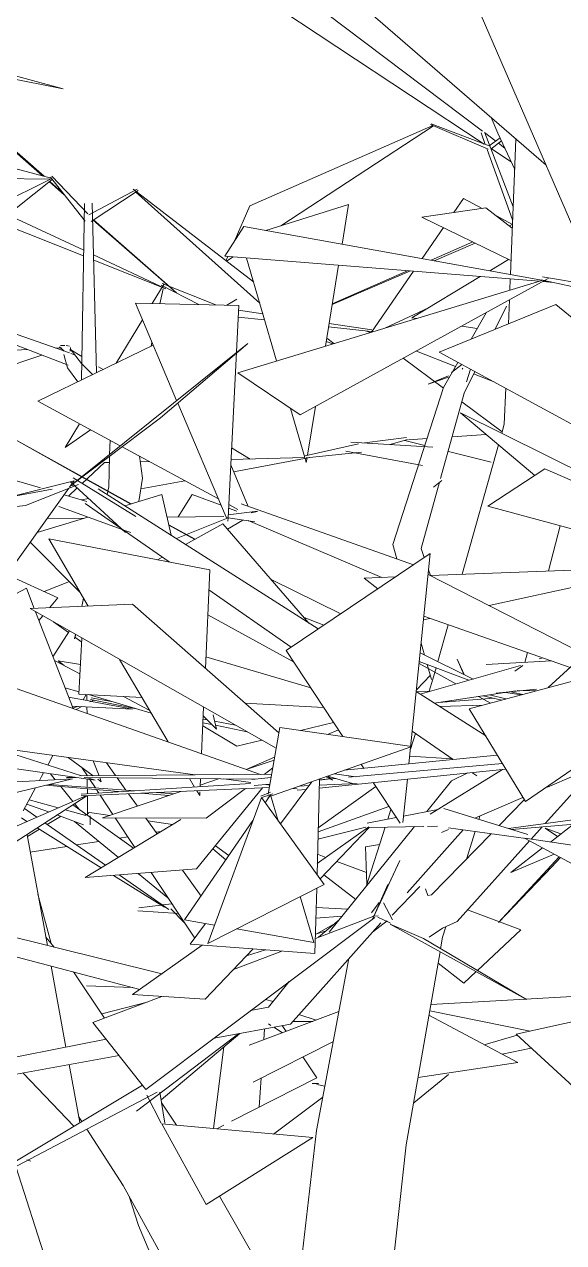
# Model space of a CAD drawing. Header units: millimetres. Extents: x 78096 to 288885, y -20632 to 149556.
# Drawn here: x 250680.3 to 250883.7, y 95481.7 to 95941.5 of the extents above; entities that cross this region are included whole.
import ezdxf

# ---------------------------------------------------------------- set-up
doc = ezdxf.new("R2010")
doc.units = ezdxf.units.MM
doc.layers.add('G-IMPT', color=8, linetype='Continuous', lineweight=9)
doc.layers.add('L-PLNT', color=71, linetype='Continuous', lineweight=9)

# ---------------------------------------------------------------- blocks, each defined once
blk = doc.blocks.new('ZZ-V - Tree Broadleaf 1 - 3dtree rotund SIMPLU-4826059-TOMH A-A')
at = {"layer": 'G-IMPT'}
for p, q in [((25085.01, 95971.18), (25180.61, 95888.27)), ((25200.73, 95841.8), (25154.51, 95948.59)), ((25059.43, 95853.94), (25066.63, 95865.19)), ((25066.63, 95865.19), (25179.67, 95844.79)), ((25059.43, 95853.94), (25178.16, 95844.52)), ((25179.21, 95846.15), (25199.31, 95842.88)), ((25064.33, 95810.01), (25179.01, 95844.78)), ((25087.84, 95794.05), (25181.42, 95845.51)), ((25178.73, 95845.03), (25251.38, 95829.44)), ((25179.44, 95844.42), (25183.46, 95844.1)), ((25180, 95844.73), (25183.46, 95844.1)), ((25184.24, 95835.7), (25140.29, 95817.76)), ((25184.24, 95835.7), (25271.21, 95764.89)), ((25068.08, 95821.06), (25003.13, 95768.79)), ((25035.24, 95792.98), (25068.08, 95821.06)), ((25277.95, 95742.95), (25140.29, 95817.76)), ((25064.33, 95810.01), (25087.84, 95794.05)), ((25035.24, 95792.98), (25001.92, 95767.82)), ((25176.34, 95771.23), (25148.4, 95794.82)), ((25148.4, 95794.82), (25213.19, 95762.67)), ((25004.32, 95771.32), (24978.69, 95785.73)), ((24978.69, 95785.73), (25024.16, 95760.51)), ((24946.71, 95779.2), (24989.87, 95766.53)), ((25180.2, 95773.75), (25158.63, 95759.66)), ((25180.2, 95773.75), (25215.21, 95758.36)), ((25002.59, 95769.2), (24977.61, 95762.96)), ((24984.26, 95759.92), (25004.3, 95767.87)), ((25000.91, 95766.86), (25002.59, 95769.2)), ((25001.26, 95768.87), (25021.98, 95749.72)), ((25002.61, 95767.57), (25001.32, 95767.33)), ((25002.19, 95770.34), (25025.87, 95755.79)), ((25004.32, 95771.32), (25023.97, 95760.45)), ((24994.38, 95766.05), (24923.83, 95753.05)), ((24969.57, 95723.02), (25000.59, 95766.4)), ((24998.8, 95763.9), (25007.43, 95761.37)), ((25011.68, 95766.23), (25094.62, 95713.29)), ((25021.78, 95759.78), (25035.66, 95764.02)), ((25035.66, 95764.02), (25039.24, 95748.64)), ((24984.26, 95759.92), (24923.83, 95753.05)), ((24996.81, 95759.47), (25020.74, 95750.86)), ((25006.75, 95760.6), (25038.4, 95738.59)), ((25214.9, 95744.38), (25158.63, 95759.66)), ((24988.61, 95749.65), (25007.8, 95755.51)), ((25021.74, 95750.5), (25024.06, 95749.66)), ((25038.31, 95752.66), (25048.21, 95747.17)), ((25038.35, 95752.49), (25048.08, 95747.1)), ((25044.62, 95745.2), (25058.73, 95752.94)), ((25058.73, 95752.94), (25091.15, 95715.5)), ((24986.06, 95746.09), (25004.81, 95727.23)), ((25053.77, 95735.65), (24993.03, 95747.26)), ((24993.03, 95747.26), (25007.91, 95721.94)), ((25034.07, 95739.41), (25035.82, 95740.37)), ((25136.89, 95741.72), (25082.56, 95705.17)), ((25136.89, 95741.72), (25128.88, 95662.39)), ((25053.77, 95735.65), (25052.1, 95698.44)), ((25136.95, 95733.46), (25227.43, 95736.96)), ((25159.1, 95722.13), (25225.39, 95736.52)), ((25181.39, 95691.18), (25233.34, 95738.98)), ((25103.15, 95719.02), (25076.91, 95731.95)), ((25112.05, 95732.49), (25123.85, 95732.95)), ((25117.2, 95728.48), (25112.05, 95732.49)), ((25136.1, 95733.9), (25195.03, 95703.73)), ((24942.84, 95706.68), (24984.6, 95728.7)), ((24987.56, 95721.04), (24984.6, 95728.7)), ((25053.43, 95728.13), (25084.52, 95706.49)), ((24986, 95720.97), (25024.59, 95722.68)), ((25024.59, 95722.68), (25079.79, 95674.05)), ((24986, 95720.97), (25078.8, 95668.27)), ((25002.19, 95683.26), (24988.04, 95719.81)), ((25053.01, 95718.63), (25085.4, 95700.85)), ((25089.34, 95717.59), (25096.8, 95714.75)), ((25134.37, 95716.76), (25136.78, 95717.28)), ((25134.5, 95718.08), (25189.64, 95698.77)), ((25266.96, 95714.11), (25151.66, 95683.21)), ((25172.8, 95648.14), (25268.4, 95714.1)), ((24923.91, 95710.78), (25072.87, 95658.42)), ((25005.51, 95709.89), (25004.41, 95688.71)), ((25103.99, 95672.68), (25082.56, 95705.17)), ((25153.12, 95694.42), (25133.11, 95704.27)), ((24995.17, 95701.4), (25004.81, 95696.37)), ((24998.81, 95699.49), (24996.58, 95701.23)), ((24996.58, 95701.23), (25004.99, 95699.93)), ((25019.75, 95701.8), (25038.06, 95670.65)), ((25052.3, 95702.8), (25091.86, 95691.06)), ((25132.7, 95700.26), (25146.59, 95692.57)), ((25132.71, 95700.29), (25146.62, 95692.57)), ((25132.78, 95701.05), (25151.44, 95693.94)), ((25133.07, 95688.74), (25170.98, 95699.47)), ((25158.02, 95699.84), (25182.6, 95701.23)), ((25168.88, 95697.37), (25171.81, 95699.52)), ((25177.95, 95702.04), (25179.29, 95702.39)), ((24999.14, 95691.14), (25004.45, 95689.56)), ((25131.64, 95689.66), (25157.86, 95672.92)), ((25131.8, 95689.55), (25136.86, 95689.81)), ((25138.41, 95685.34), (25169.21, 95689.96)), ((25161.77, 95689.05), (25177.03, 95690.6)), ((25165.31, 95689.37), (25171.29, 95688.47)), ((25171.9, 95688.63), (25167.34, 95689.62)), ((25169.71, 95690.03), (25176.77, 95689.94)), ((25008.96, 95686), (25000.52, 95687.57)), ((25004.41, 95688.71), (25028.21, 95687.42)), ((25007.98, 95688.52), (25031.68, 95681.5)), ((25008.58, 95685.85), (25010.16, 95686.46)), ((25008.83, 95686.73), (25026.16, 95683.14)), ((25009.02, 95687.34), (25017.28, 95685.77)), ((25024.68, 95683.08), (25009.2, 95685.96)), ((25021.23, 95687.8), (25030.97, 95682.72)), ((25067.01, 95685.31), (25096.72, 95683.7)), ((25140.04, 95685.58), (25160.98, 95687.17)), ((25155.12, 95687.84), (25159.64, 95685.35)), ((25155.14, 95687.85), (25159.64, 95685.35)), ((25163.91, 95686.49), (25156.92, 95688.11)), ((25159.24, 95688.46), (25165.47, 95686.91)), ((24882.61, 95680.96), (25048.25, 95658.22)), ((25001.84, 95684.16), (25024.68, 95683.08)), ((25002.14, 95683.4), (25003.89, 95684.07)), ((25005.55, 95683.99), (25003.32, 95682.87)), ((25051.45, 95683.8), (25050.66, 95666.22)), ((25051.3, 95680.46), (25056.27, 95675.46)), ((25054.99, 95680.96), (25056.27, 95675.46)), ((25140.51, 95684), (25156.7, 95684.56)), ((25172.8, 95648.14), (25151.66, 95683.21)), ((25051.13, 95676.7), (25064.02, 95669.03)), ((25051.19, 95677.94), (25054.48, 95677.25)), ((25051.25, 95679.29), (25052.74, 95679.01)), ((25055.57, 95678.47), (25063.5, 95676.96)), ((25055.97, 95676.94), (25067.88, 95674.47)), ((25075.83, 95651.02), (25080.15, 95676.1)), ((25129.94, 95668.96), (25080.15, 95676.1)), ((25087.99, 95674.98), (25100.43, 95678.06)), ((24902.32, 95671.74), (25010.55, 95656.22)), ((25064.02, 95669.03), (25073.38, 95671.35)), ((25102.27, 95675.28), (25098.18, 95673.51)), ((25130.13, 95674.76), (25145.54, 95664.04)), ((24970.96, 95668.83), (25005.33, 95657.89)), ((25129.94, 95668.96), (25075.61, 95649.77)), ((25000.34, 95664.8), (25009.78, 95657.92)), ((25012, 95657.94), (25009.84, 95663.5)), ((25078.22, 95664.94), (25067.47, 95660.31)), ((25067.55, 95660.29), (25078.03, 95663.83)), ((25104.47, 95659.97), (25162.21, 95665.7)), ((25106.15, 95657.35), (25164.12, 95662.54)), ((25111.89, 95660.7), (25110.88, 95662.23)), ((25129.18, 95665.35), (25145.21, 95664.28)), ((24999.69, 95657.31), (25003.21, 95657.27)), ((25004.75, 95657.88), (25077.11, 95658.45)), ((25006.39, 95657.24), (25070.74, 95656.62)), ((25007.38, 95657.23), (25010.55, 95656.22)), ((25012.87, 95655.67), (25012.29, 95657.19)), ((25069.63, 95656.51), (25076.9, 95657.23)), ((25074.31, 95658.43), (25077.52, 95660.84)), ((25165.39, 95660.43), (25095.06, 95653.26)), ((25097.66, 95657.56), (25100.08, 95656.19)), ((25098.27, 95657.78), (25100.08, 95656.19)), ((25098.33, 95657.8), (25107.55, 95654.99)), ((25108.92, 95657.52), (25100.87, 95658.69)), ((25136.95, 95643.4), (25164.14, 95660.3)), ((25151.11, 95658.97), (25144.96, 95655.94)), ((25152.61, 95659.13), (25154.48, 95657.83)), ((25320.47, 95658.7), (25166.47, 95638.01)), ((25181.14, 95653.61), (25191.1, 95657.88)), ((24887.33, 95628.97), (25001.99, 95656.76)), ((24899.43, 95651.16), (25001.99, 95656.76)), ((25076.25, 95653.5), (25005.23, 95650.29)), ((25005.27, 95650.91), (25069.15, 95654.99)), ((25011.49, 95656.68), (25012.87, 95655.67)), ((25046.17, 95656.86), (25048.06, 95653.64)), ((25048.81, 95622.75), (25073.68, 95653.39)), ((25050.24, 95656.82), (25050.11, 95653.77)), ((25050.13, 95654.41), (25057.06, 95656.75)), ((25052.36, 95641.94), (25067.21, 95653.09)), ((25059.13, 95656.73), (25069.26, 95655.34)), ((25070.57, 95654.17), (25076.46, 95654.7)), ((25074.91, 95654.56), (25076.4, 95654.36)), ((25092.3, 95655.67), (25080.41, 95639.77)), ((25085.18, 95653.15), (25086.76, 95652.94)), ((25090.13, 95652.76), (25086.68, 95652.41)), ((25091.18, 95654.17), (25087.61, 95654.01)), ((25094.22, 95620.62), (25095.15, 95656.67)), ((25109.36, 95654.99), (25095.09, 95654.35)), ((25095.14, 95656.37), (25099.13, 95656.73)), ((25099.15, 95656.71), (25095.14, 95656.25)), ((25099.43, 95656.75), (25101.23, 95656.91)), ((25125.52, 95640.02), (25115.42, 95655.34)), ((25128.31, 95656.65), (25126.65, 95640.27)), ((25144.96, 95655.94), (25135.6, 95644.37)), ((24904.74, 95583.92), (25007.34, 95650.39)), ((25007.07, 95650.37), (24906.69, 95606.67)), ((25013.26, 95641.97), (25042.83, 95651.95)), ((25048.87, 95652.27), (25049.96, 95650.42)), ((25050.02, 95651.9), (25049.96, 95650.42)), ((25073.22, 95649.74), (25053.09, 95594.66)), ((25076.63, 95651.7), (25073.09, 95650.22)), ((25096.91, 95616.89), (25073.22, 95649.74)), ((25073.4, 95649.7), (25077.53, 95651.03)), ((25076.71, 95650.75), (25074.65, 95647.75)), ((25079.58, 95640.92), (25076.71, 95650.75)), ((25153.78, 95641.89), (25171.89, 95649.65)), ((25126.9, 95642.68), (25139.82, 95645.18)), ((25173.79, 95635.77), (25141.99, 95645.5)), ((25167.59, 95637.67), (25289.69, 95647.85)), ((25042.83, 95641.35), (25006.73, 95619.49)), ((25013.26, 95641.97), (25052.36, 95641.94)), ((25070.03, 95641.02), (25044.27, 95603.48)), ((25131.05, 95638.73), (25098.83, 95598.88)), ((25113.17, 95640.01), (25124.13, 95642.14)), ((25113.95, 95638.43), (25134.56, 95638.79)), ((25135.93, 95638.82), (25139.7, 95638.88)), ((25190.9, 95639.61), (25182.22, 95632.9)), ((24992.51, 95593.86), (24984.88, 95635.65)), ((25113.76, 95638.62), (25094.33, 95624.82)), ((25095.39, 95619), (25113.95, 95638.43)), ((25149.34, 95637.45), (25128.24, 95613.7)), ((25141.16, 95636.49), (25143.75, 95637.59)), ((25172.93, 95634.17), (25143.75, 95638.22)), ((25203.92, 95629.77), (25172.58, 95634.3)), ((25235.08, 95600.63), (25172.77, 95634.19)), ((25184.95, 95635.01), (25180.32, 95638.14)), ((25180.32, 95638.14), (25186.23, 95636)), ((25179.32, 95630.66), (25167.28, 95621.36)), ((25125.5, 95625.87), (25115.22, 95604.01)), ((25117.35, 95608.59), (25125.5, 95625.87)), ((25162.69, 95602.52), (25185.53, 95627.32)), ((25183.7, 95628.3), (25167.28, 95621.36)), ((25186, 95627.07), (25182.81, 95623.55)), ((25048.81, 95622.75), (25006.73, 95619.49)), ((25162.69, 95602.52), (25182.81, 95623.55)), ((25096.91, 95616.89), (25053.09, 95594.66)), ((25115.22, 95604.01), (25120.93, 95616.82)), ((25122.61, 95605.29), (25132.94, 95616.09)), ((25092.97, 95595.04), (25087.92, 95612.33)), ((25093.45, 95590.82), (25094.09, 95615.46)), ((24940.11, 95606.84), (25035.66, 95583.17)), ((25114.76, 95606.14), (25117.61, 95610.07)), ((25122.73, 95603.5), (25119.31, 95610)), ((24932.89, 95602.16), (25027.39, 95577.3)), ((25029.67, 95539.55), (25115.98, 95604.47)), ((25055.6, 95601.52), (25044.27, 95603.48)), ((25052.22, 95602.1), (25046.41, 95594.34)), ((25118.24, 95602.45), (25084.25, 95564.21)), ((25093.6, 95596.52), (25115.64, 95604.86)), ((25094.83, 95596.98), (25102.56, 95603.5)), ((25115.09, 95598.91), (25120.69, 95603.16)), ((25115.43, 95604.96), (25117.29, 95605.07)), ((25121.88, 95602.34), (25117.16, 95604.6)), ((25134.34, 95596.45), (25121.75, 95601.95)), ((25173.23, 95573.5), (25121.75, 95601.95)), ((25092.97, 95595.04), (25063.8, 95600.1)), ((25093.64, 95598.15), (25097.75, 95599.44)), ((25050.92, 95594.01), (25024.67, 95575.37)), ((25093.45, 95590.82), (25046.41, 95594.34)), ((25134.34, 95596.45), (25173.23, 95573.5)), ((25052.03, 95573.63), (25070.13, 95592.57)), ((25062.74, 95584.83), (25081.01, 95591.75)), ((25067.64, 95589.96), (25074.8, 95592.21)), ((24999.52, 95555.49), (24993.93, 95586.1)), ((25169.3, 95560.36), (25276.94, 95584.21)), ((25083.73, 95580.22), (25075.97, 95570.62)), ((25009.71, 95564.76), (25035.73, 95574.61)), ((25052.03, 95573.63), (25024.67, 95575.37)), ((25075.97, 95570.62), (25069.19, 95569.27)), ((25074.78, 95573.48), (25077.7, 95572.76)), ((25009.71, 95564.76), (25029.67, 95539.55)), ((25026.15, 95531.34), (25064.69, 95560.62)), ((25035.45, 95535.57), (25065.14, 95560.7)), ((25084.25, 95564.21), (25055.42, 95558.92)), ((25075.87, 95564.26), (25076.79, 95563.62)), ((25014.67, 95558.49), (24881.76, 95532.19)), ((25169.3, 95560.36), (25197.07, 95534.82)), ((25019.54, 95552.35), (24899.45, 95530.34)), ((25004.73, 95527.01), (25000.73, 95548.9)), ((24983.35, 95545.71), (25002.55, 95525.7)), ((24971.31, 95506.94), (25028.37, 95541.2)), ((24972.03, 95505.91), (25033.87, 95538.45)), ((25036.83, 95526.82), (25034.99, 95538.48)), ((25035.5, 95526.82), (25030.08, 95537.37)), ((25092.7, 95521.35), (25035.69, 95526.55)), ((25052.38, 95496.06), (25035.69, 95526.55)), ((25092.7, 95521.35), (25052.38, 95496.06)), ((24984.82, 95512.99), (24986.24, 95512.51))]:
    blk.add_line(p, q, dxfattribs=at)
blk = doc.blocks.new('ZZ-V - Tree Broadleaf 2 - 3dtree rotund SIMPLU-4826109-TOMH A-A')
at = {"layer": 'G-IMPT'}
for p, q in [((25062.81, 95958.78), (25157.31, 95896.29)), ((25086.56, 95954.09), (25156.68, 95901.14)), ((24998.5, 95917.15), (24910.48, 95941.03)), ((24976.96, 95921.42), (24998.5, 95917.15)), ((24965.8, 95906.04), (24990.72, 95884.28)), ((25162.48, 95900.44), (25159.86, 95906.27)), ((24991.26, 95884.13), (24967.31, 95905.21)), ((25137.91, 95903.33), (25068.86, 95872.99)), ((25080.58, 95865.46), (25138.16, 95903.23)), ((25137.07, 95903.7), (25158.79, 95894.37)), ((25137.22, 95903.95), (25159.17, 95895.58)), ((25156.1, 95900.57), (25157.7, 95896.14)), ((25157.36, 95900.62), (25161.66, 95897.37)), ((25157.46, 95900.55), (25168.21, 95872.6)), ((25163.34, 95898.58), (25159.17, 95895.58)), ((25163.82, 95897.52), (25159.82, 95894.38)), ((25162.48, 95900.44), (25168.79, 95886.75)), ((25162.67, 95896.61), (25165.08, 95894.79)), ((25167.16, 95847.05), (25169.25, 95898.12)), ((24953.1, 95894.24), (24994, 95883.41)), ((25158.38, 95894.28), (25168.01, 95867.69)), ((25159.99, 95894.52), (25167.49, 95889.56)), ((24936.65, 95883.8), (24993.71, 95882.98)), ((24936.93, 95855.14), (24993.71, 95882.98)), ((24994.37, 95882.89), (24956.98, 95853.19)), ((24993.65, 95883.8), (25006.72, 95867.16)), ((24994.16, 95884.21), (25007.84, 95869.92)), ((24993.29, 95882.03), (24998.87, 95877.16)), ((24998.16, 95878.07), (24993.48, 95882.18)), ((25026.33, 95879.28), (25008.17, 95869.57)), ((25026.73, 95878.78), (25008.98, 95867.04)), ((25024.83, 95879.21), (25070.27, 95844.25)), ((25072.6, 95836.28), (25025.81, 95878.32)), ((25006.55, 95873.89), (25005.34, 95807.23)), ((25009.46, 95874), (25011.09, 95810.03)), ((25074.95, 95863.69), (25106.13, 95873.47)), ((25103.68, 95858.51), (25106.13, 95873.47)), ((25149.45, 95875.73), (25145.83, 95870.47)), ((25149.45, 95875.73), (25156.52, 95871.99)), ((24977.64, 95869.6), (25006.23, 95856.22)), ((25062.95, 95859.44), (25068.86, 95872.99)), ((25133.7, 95868.75), (25157.9, 95872.18)), ((25133.7, 95868.75), (25167.38, 95852.36)), ((25167.88, 95864.59), (25157.9, 95872.18)), ((25161.88, 95869.15), (25167.89, 95865.97)), ((24974.12, 95866.8), (25006.19, 95854.05)), ((25009.82, 95867.59), (25041.27, 95840.12)), ((25039.81, 95841.42), (25009.96, 95867.68)), ((25141.9, 95864.76), (25133.84, 95853.06)), ((25167.94, 95865.99), (25166.73, 95865.46)), ((25152.96, 95859.37), (25137.28, 95852.44)), ((25153.93, 95858.9), (25138.42, 95852.24)), ((25009.96, 95854.47), (25037.23, 95841.71)), ((25010.01, 95852.53), (25037.23, 95841.71)), ((25059.83, 95852.28), (25060.52, 95853.85)), ((25060.13, 95852.05), (25062.62, 95853.68)), ((25067.63, 95853.29), (25078.98, 95814.46)), ((25097.38, 95820.03), (25102.38, 95850.53)), ((25159.34, 95848.46), (25166.5, 95852.78)), ((25129.45, 95848.39), (25099.95, 95835.71)), ((25128.31, 95848.48), (25099.99, 95835.96)), ((25130.56, 95848.3), (25114.72, 95825.29)), ((25129.98, 95830.73), (25155.76, 95846.3)), ((25032.02, 95836.1), (25036.52, 95843.56)), ((25034.97, 95836.04), (25036.13, 95841.66)), ((25035.4, 95843.05), (25049.64, 95835.73)), ((25035.81, 95843.69), (25056.02, 95835.6)), ((25166.92, 95841.12), (25167.1, 95845.4)), ((25064.01, 95837.8), (25060.26, 95835.51)), ((25166.4, 95828.42), (25166.77, 95837.46)), ((24941.92, 95835.36), (25000.37, 95812.81)), ((25025.7, 95836.23), (25064.7, 95835.42)), ((25025.7, 95836.23), (25041.28, 95799.49)), ((25064.7, 95835.42), (25060.66, 95755.27)), ((25073.79, 95832.21), (25064.6, 95833.56)), ((25119.82, 95826.84), (25136.21, 95834.49)), ((25152.36, 95822.69), (25158.05, 95832.66)), ((25161.47, 95826.4), (25165.69, 95835.11)), ((24965.28, 95829.92), (25000.86, 95817.47)), ((25018.45, 95813.61), (25028.34, 95830)), ((25074.47, 95829.9), (25064.47, 95830.99)), ((25114.59, 95825.51), (25098.57, 95827.26)), ((25114.84, 95826.15), (25098.77, 95828.52)), ((25131.72, 95830.45), (25129.98, 95830.73)), ((25154.63, 95826.67), (25148.88, 95827.62)), ((25097.87, 95823.01), (25100.51, 95820.98)), ((25114.23, 95825.14), (25112.93, 95825.66)), ((24984.95, 95818.76), (24942.46, 95816.56)), ((24988.92, 95799.23), (25032.41, 95820.4)), ((24997.99, 95819.44), (24995.6, 95819.31)), ((24997.08, 95819.74), (24998.82, 95818.18)), ((24997.41, 95820.27), (24999.07, 95820.25)), ((25000.89, 95819.98), (24999.64, 95820.23)), ((25005.34, 95813.51), (25001.09, 95819.05)), ((25001.26, 95819.46), (25001.13, 95818.09)), ((25005.5, 95816.14), (25001.41, 95818.63)), ((25031.68, 95820.05), (25031.97, 95821.45)), ((25097.67, 95821.82), (25100.23, 95820.9)), ((25146.43, 95812.29), (25131.7, 95818.17)), ((24952.53, 95804.05), (24990.48, 95816.63)), ((25000.06, 95811.79), (24998.78, 95816.86)), ((25001.37, 95817.29), (25002.8, 95816.79)), ((25009.59, 95809.3), (25005.34, 95813.51)), ((25141.88, 95804.19), (25126.72, 95815.43)), ((25141.97, 95804.46), (25147.36, 95813.92)), ((25004.03, 95806.59), (25000.06, 95811.79)), ((25013.55, 95811.22), (25011.84, 95812.27)), ((25136.18, 95805.62), (25143.75, 95808.82)), ((25148.78, 95813.14), (25144.92, 95810.11)), ((25149.27, 95811.74), (25149.02, 95811.28)), ((25149.77, 95802.26), (25153.74, 95810.45)), ((25152.15, 95811.32), (25150.6, 95806.55)), ((25161.23, 95806.38), (25153.3, 95809.54)), ((25122.78, 95745.2), (25141.97, 95804.46)), ((25143.75, 95808.3), (25136.18, 95805.62)), ((25140.81, 95770.07), (25149.77, 95802.26)), ((25164.85, 95790.56), (25165.41, 95804.11)), ((24988.92, 95799.23), (25020.03, 95782.39)), ((25041.7, 95798.5), (25059.93, 95755.5)), ((25084.24, 95796.5), (25089.66, 95777.95)), ((25090.63, 95778.83), (25093.65, 95797.25)), ((25164.06, 95787.73), (25148.87, 95799)), ((24999.25, 95781.8), (25004.64, 95790.73)), ((25163.89, 95787.13), (25164.85, 95790.56)), ((25008.73, 95788.51), (24999.25, 95781.8)), ((25158, 95786.71), (25145.2, 95785.81)), ((25016.01, 95779.15), (25016.16, 95784.49)), ((25020.72, 95782.02), (25057.01, 95762.38)), ((25068.95, 95777.43), (25061.99, 95781.68)), ((25089.79, 95778.64), (25109.82, 95783.19)), ((25107.02, 95783.78), (25137.89, 95781.91)), ((25127.93, 95785.54), (25112.07, 95783.48)), ((25128.37, 95784.76), (25121.85, 95782.88)), ((25134.87, 95782.53), (25127.28, 95784.45)), ((25135.71, 95785.15), (25128.78, 95784.66)), ((25149.01, 95733.93), (25162.67, 95782.77)), ((25015.67, 95766.99), (25015.99, 95778.44)), ((25028.42, 95770.2), (25027.31, 95778.45)), ((25061.77, 95777.25), (25089.64, 95777.95)), ((25062.77, 95772.66), (25091.55, 95778)), ((25089.74, 95777.66), (25090.19, 95776.14)), ((25090.08, 95777.86), (25111.03, 95779.98)), ((25090.19, 95776.14), (25090.49, 95777.95)), ((25105.03, 95780.35), (25134, 95774.93)), ((25159.9, 95776.2), (25143.75, 95780.28)), ((25014.07, 95776.06), (25005.63, 95768.23)), ((25014.07, 95776.06), (25015.92, 95776.11)), ((25027.59, 95776.4), (25030.95, 95776.48)), ((25068.3, 95759.51), (25061.67, 95775.27)), ((25027.03, 95761.38), (25028.42, 95770.2)), ((25027.79, 95766.17), (25044.34, 95769.24)), ((25133.48, 95743.72), (25140.41, 95768.64)), ((25141.24, 95769.3), (25138.19, 95766.87)), ((25003.8, 95766.53), (25000.45, 95763.42)), ((25015.01, 95764.1), (25015.67, 95766.99)), ((25041.86, 95755.56), (25047.1, 95764.01)), ((25058.03, 95759.97), (25047.1, 95764.01)), ((25005.29, 95762), (25008.13, 95762.52)), ((25064.02, 95757.76), (25060.85, 95758.93)), ((25060.92, 95760.27), (25064.38, 95758.39)), ((25065.59, 95760.47), (25130.62, 95737.51)), ((24992.41, 95754.97), (25006.57, 95755.14)), ((25037.64, 95755.51), (25059.08, 95755.76)), ((25041.16, 95747.41), (25060.71, 95755.25)), ((25059.93, 95755.33), (25070.72, 95753.69)), ((25060.45, 95750.95), (25066.2, 95754.38)), ((25060.66, 95755.23), (25060.6, 95753.92)), ((25060.72, 95756.38), (25071.78, 95757.71)), ((25068.3, 95754.24), (25118.69, 95732.75)), ((25069.38, 95757.09), (25071.77, 95757.69)), ((25181.5, 95735.18), (25185.9, 95752.25)), ((25124.36, 95739.72), (25122.78, 95745.2)), ((25134.68, 95740.24), (25133.48, 95743.72)), ((25137.02, 95733.46), (25136.27, 95735.63)), ((24996.44, 95725.11), (24977.28, 95733.81)), ((24991.35, 95727.42), (25000.83, 95731.23)), ((24996.44, 95725.11), (24993.32, 95721.29)), ((25005.47, 95721.83), (25006.16, 95724.92)), ((24990.81, 95718.23), (24989.34, 95716.44)), ((24994.62, 95702.82), (25000.82, 95712.55)), ((24994.78, 95715.98), (25000.44, 95711.96)), ((25139.79, 95700.98), (25143.68, 95714.87)), ((25002.71, 95709.62), (25003.08, 95711.27)), ((25003.21, 95711.19), (25002.71, 95709.62)), ((25002.74, 95710.33), (25005.16, 95708.61)), ((25134.78, 95703.45), (25133.48, 95707.97)), ((25172.6, 95700.67), (25173.56, 95704.4)), ((25137.42, 95694.27), (25135.8, 95699.9)), ((25137.93, 95694.33), (25139.14, 95698.63)), ((25147.11, 95701.89), (25149.6, 95696.15)), ((25147.11, 95701.89), (25149.74, 95696.08)), ((25136.97, 95695.83), (25131.71, 95690.38)), ((25136.47, 95689.79), (25137.93, 95694.33)), ((25006.01, 95686.55), (25007.11, 95688.56)), ((25007.44, 95688.55), (25007.45, 95686.28)), ((25007.46, 95683.9), (25007.47, 95681.41)), ((25129.45, 95667.98), (25131.36, 95673.91)), ((24992.65, 95661.93), (24994.63, 95665.58)), ((25014.84, 95662.81), (25018.26, 95657.99)), ((24989.49, 95656.08), (24990.33, 95657.66)), ((24990.33, 95657.66), (24991.07, 95659.02)), ((24993.69, 95658.64), (24995.49, 95656.4)), ((25005.55, 95661), (25007.6, 95657.9)), ((25018.87, 95657.12), (25022.17, 95652.46)), ((24983.45, 95644.67), (24988.07, 95653.38)), ((24991.94, 95654.32), (25020.72, 95651.9)), ((25025.5, 95652.2), (24993.3, 95654.65)), ((24997.54, 95653.85), (25002.08, 95648.2)), ((25007.58, 95656.65), (25007.59, 95653.56)), ((25007.6, 95653), (25007.61, 95651.06)), ((25008.52, 95656.51), (25010.62, 95653.34)), ((25011.03, 95652.72), (25011.94, 95651.34)), ((25116.44, 95653.8), (25094.67, 95638.27)), ((24985.65, 95648.82), (24996.6, 95645.82)), ((25007.61, 95650.4), (25007.64, 95643.02)), ((25012.41, 95650.62), (25017.24, 95643.31)), ((25023.13, 95651.1), (25026.45, 95646.42)), ((25027.74, 95651.31), (25038.3, 95650.42)), ((25040.27, 95651.08), (25033.73, 95651.58)), ((25162.93, 95639.1), (25172.39, 95648.82)), ((25180.27, 95639.87), (25190.7, 95651.46)), ((24983.89, 95645.5), (24988.49, 95642.29)), ((24984.81, 95647.24), (24992.98, 95644.24)), ((24999.19, 95645.11), (25007.04, 95642.95)), ((25002.09, 95646.99), (25025.03, 95630.57)), ((25002.72, 95647.4), (25004.35, 95645.37)), ((25008.15, 95643.69), (25006.48, 95642.99)), ((25016.13, 95642.94), (25007.64, 95644.19)), ((25121.36, 95646.34), (25094.63, 95636.72)), ((25120.93, 95641.52), (25122.11, 95645.2)), ((24982.71, 95642), (24984.82, 95640.69)), ((24991.54, 95640.15), (25014.42, 95624.15)), ((24992.45, 95639.51), (24997.49, 95642.58)), ((24996.08, 95643.1), (25006.09, 95639.42)), ((25002.81, 95640.62), (25019.33, 95627.12)), ((25008.68, 95642.84), (25008.63, 95639.4)), ((25018.13, 95641.97), (25025.47, 95630.84)), ((25029.61, 95641.96), (25033.88, 95635.93)), ((25039.73, 95639.47), (25030.4, 95640.84)), ((25155.23, 95641.45), (25155.61, 95642.68)), ((24985, 95634.98), (24989.54, 95637.74)), ((24988.66, 95638.29), (25012.84, 95623.19)), ((25019.7, 95634.39), (25022.81, 95634.88)), ((25033.43, 95636.56), (25035.44, 95636.87)), ((25112.67, 95638.49), (25094.56, 95634.01)), ((25112.74, 95616.09), (25119.97, 95638.54)), ((25137.45, 95612.91), (25159.9, 95635.98)), ((25150.64, 95626.46), (25153.82, 95636.83)), ((25174.95, 95633.95), (25179.16, 95638.63)), ((24986.08, 95629.08), (24999.92, 95631.26)), ((25003.46, 95631.82), (25011.94, 95633.16)), ((25054.91, 95630.27), (25059.81, 95626.13)), ((25055.93, 95631.52), (25061, 95627.85)), ((25112.54, 95631.14), (25117.84, 95631.91)), ((25112.54, 95631.14), (25113.05, 95617.04)), ((25147.08, 95602.97), (25174.38, 95633.32)), ((25094.42, 95628.28), (25097.55, 95627.11)), ((25101.68, 95625.58), (25112.89, 95621.41)), ((25017.44, 95620.32), (25036.74, 95608.28)), ((25019.65, 95620.5), (25038.29, 95607.46)), ((25026.77, 95621.05), (25038.01, 95611.86)), ((25031.69, 95621.43), (25048.09, 95596.6)), ((25043.5, 95622.34), (25050.47, 95612.51)), ((25108.81, 95611.23), (25096.83, 95620.51)), ((24993.91, 95594.58), (24988.98, 95613.2)), ((25136.02, 95612.76), (25135.15, 95615.29)), ((25136.02, 95612.76), (25137.45, 95612.91)), ((25026.6, 95606.96), (25041.95, 95605.89)), ((25026.97, 95608.01), (25035.26, 95609.06)), ((25035.89, 95609.14), (25039.51, 95609.6)), ((25039.12, 95607.67), (25044.19, 95602.45)), ((25105.8, 95607.51), (25093.9, 95608.19)), ((25150.94, 95607.27), (25171.12, 95599.77)), ((25103.66, 95604.87), (25093.79, 95604.16)), ((25100.9, 95602.1), (25094.13, 95598.3)), ((25141.6, 95600.38), (25147.08, 95602.97)), ((25141.6, 95600.38), (25136.57, 95596.99)), ((25141.6, 95596.99), (25142.82, 95600.95)), ((25154.72, 95584.42), (25171.12, 95599.77)), ((24995.02, 95593.24), (24991.95, 95596.94)), ((25140.84, 95592.62), (25141.6, 95596.99)), ((25094.08, 95523.99), (25106.26, 95588.98)), ((25127.9, 95518.6), (25140.64, 95591.51)), ((25014.1, 95566.42), (25002.39, 95583.88)), ((25149.61, 95579.64), (25139.88, 95587.17)), ((25149.61, 95579.64), (25154.25, 95583.99)), ((25024.73, 95578), (25007.28, 95578.65)), ((25236.42, 95577.17), (25137.16, 95571.58)), ((25013.04, 95568.01), (25030.17, 95572.5)), ((25102.5, 95568.92), (25068.62, 95556.23)), ((25092.65, 95565.22), (25085.08, 95565.14)), ((25093.95, 95565.71), (25087.42, 95567.78)), ((25136.45, 95567.54), (25169.9, 95549.7)), ((25174.65, 95561.54), (25136.75, 95569.26)), ((25074.14, 95558.3), (25074.44, 95562.41)), ((25081.21, 95560.94), (25077.97, 95563.05)), ((25081.13, 95563.63), (25082.57, 95561.45)), ((25100.39, 95557.64), (25070.1, 95542.34)), ((25169.68, 95560.01), (25157.32, 95556.41)), ((25055.18, 95524.77), (25059.1, 95555.59)), ((25088.91, 95551.84), (25094.14, 95543.91)), ((25174.97, 95555.14), (25164, 95552.85)), ((25169.9, 95549.7), (25132.35, 95544.08)), ((25094.19, 95543.93), (25061.97, 95527.51)), ((25072.34, 95532.79), (25073.12, 95543.87)), ((25130.68, 95534.51), (25143.75, 95545.15)), ((25094.75, 95541.78), (25092.44, 95541.83)), ((25097.23, 95540.82), (25094.19, 95541.45)), ((25041.21, 95526.05), (25035.65, 95534.33)), ((25096.45, 95536.65), (25077.84, 95522.7)), ((25005.5, 95527.47), (25004.31, 95529.32)), ((25021.05, 95503.31), (25007.4, 95524.52)), ((25059.08, 95526.03), (25056.46, 95524.7)), ((25085.43, 95450.34), (25094.08, 95523.99)), ((25119.73, 95444.34), (25127.9, 95518.6)), ((24992.05, 95474.71), (24980.67, 95510.45)), ((25059.04, 95434.66), (25021.05, 95503.31)), ((25026.93, 95488.21), (25023.33, 95499.19)), ((25085.43, 95450.34), (25057.41, 95499.21)), ((25054.41, 95423.03), (25026.93, 95488.21))]:
    blk.add_line(p, q, dxfattribs=at)

msp = doc.modelspace()

# ---------------------------------------------------------------- block references
at = {"layer": 'L-PLNT'}
for name in ['ZZ-V - Tree Broadleaf 1 - 3dtree rotund SIMPLU-4826059-TOMH A-A', 'ZZ-V - Tree Broadleaf 2 - 3dtree rotund SIMPLU-4826109-TOMH A-A']:
    msp.add_blockref(name, (225696.455, 0), dxfattribs=at)

doc.saveas('drawing.dxf')
